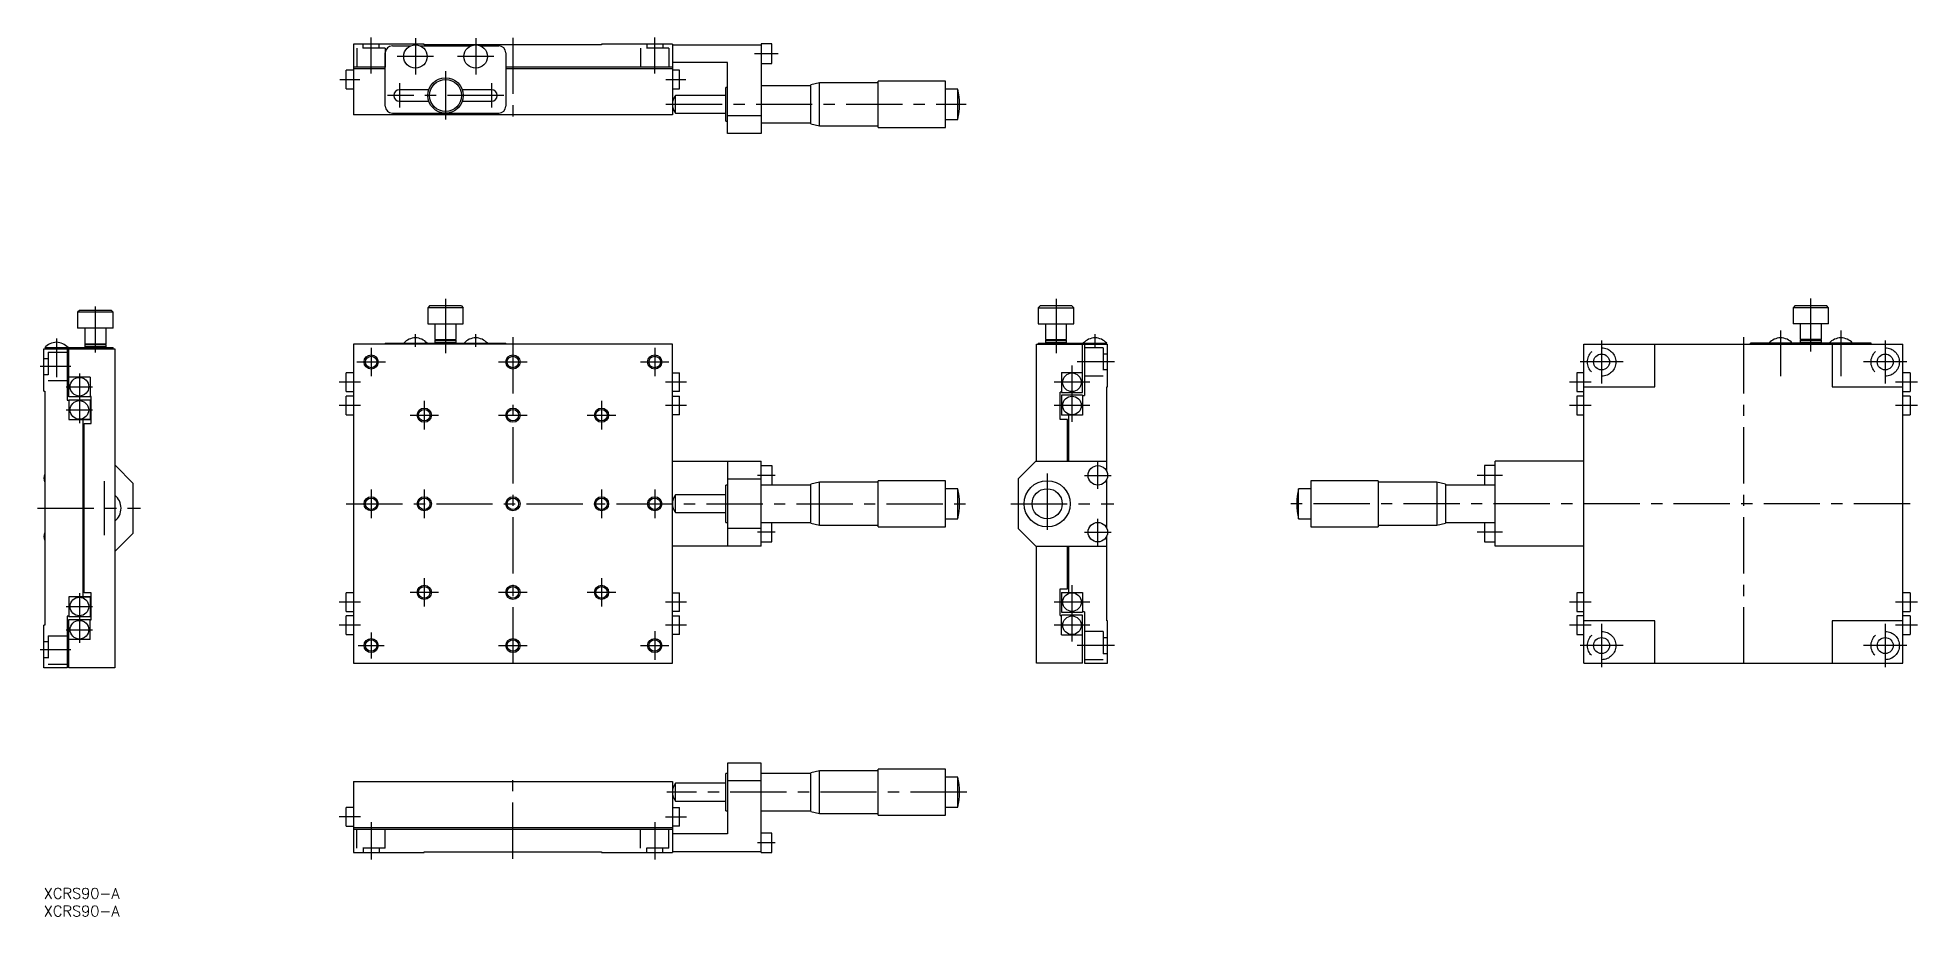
# Model space of a CAD drawing. Extents: x -2 to 529, y -8 to 240.
import ezdxf

# ---------------------------------------------------------------- set-up
doc = ezdxf.new("R2010")
doc.units = 0
doc.header["$LTSCALE"] = 0.5
doc.linetypes.add('CENTER', pattern=[50.8, 31.75, -6.35, 6.35, -6.35])
doc.linetypes.add('DASHED', pattern=[19.05, 12.7, -6.35])
for name, color, linetype in [('MSM_CENTER', 1, 'CENTER'), ('MSM_CONTINUOUS', 7, 'CONTINUOUS'), ('MSM_DASHED', 4, 'DASHED'), ('MSM_NARROW', 5, 'CONTINUOUS'), ('MSM_PART_NUMBER', 7, 'CONTINUOUS')]:
    doc.layers.add(name, color=color, linetype=linetype)
doc.styles.get("Standard").update_dxf_attribs({"font": 'txt.shx', "height": 3, "bigfont": 'bigfont.shx'})

# ---------------------------------------------------------------- blocks, each defined once
blk = doc.blocks.new('*U2')
at = {"layer": 'MSM_PART_NUMBER'}
blk.add_text('XCRS90-A', height=3, dxfattribs=at).set_placement((0, -3))
blk = doc.blocks.new('*U3')
at = {"layer": 'MSM_PART_NUMBER'}
blk.add_text('XCRS90-A', height=3, dxfattribs=at).set_placement((0, -8))

msp = doc.modelspace()

# ---------------------------------------------------------------- linework, layer by layer
at = {"layer": 'MSM_CENTER'}
for p, q in [((92.33, 229.78), (92.33, 239.93)), ((104.83, 239.73), (104.83, 229.48)), ((121.83, 239.73), (121.83, 229.48)), ((132.33, 239.9), (132.33, 216.1)), ((172.33, 229.78), (172.33, 239.93)), ((109.95, 234.6), (99.71, 234.6)), ((126.95, 234.6), (116.71, 234.6)), ((200.51, 235.4), (207.15, 235.4)), ((83.51, 228.1), (89.15, 228.1)), ((113.33, 230.43), (113.33, 216.78)), ((175.51, 228.1), (181.15, 228.1)), ((129.75, 223.6), (96.91, 223.6)), ((100.33, 227.03), (100.33, 220.18)), ((126.33, 227.03), (126.33, 220.18)), ((175.51, 221.1), (260.15, 221.1)), ((113.33, 166.21), (113.33, 150.91)), ((285.53, 166.21), (285.53, 150.91)), ((498.43, 151.33), (498.43, 166.3)), ((14.55, 151.07), (14.55, 164.05)), ((3.55, 155.05), (3.55, 144.11)), ((104.83, 152.71), (104.83, 156.22)), ((121.83, 152.71), (121.83, 156.22)), ((132.33, 155.41), (132.33, 61.41)), ((296.53, 152.71), (296.53, 156.22)), ((439.43, 154.5), (439.43, 142.33)), ((479.43, 155.41), (479.43, 61.41)), ((489.93, 157.3), (489.93, 144.37)), ((506.93, 157.3), (506.93, 144.37)), ((519.43, 154.5), (519.43, 142.33)), ((92.33, 152.44), (92.33, 144.39)), ((172.33, 152.44), (172.33, 144.39)), ((7.64, 147.16), (-1.04, 147.16)), ((10.05, 145.15), (10.05, 131.18)), ((88.3, 148.41), (96.35, 148.41)), ((128.3, 148.41), (136.35, 148.41)), ((168.3, 148.41), (176.35, 148.41)), ((290.03, 147.41), (290.03, 131.41)), ((302.03, 148.41), (291.53, 148.41)), ((445.51, 148.41), (433.34, 148.41)), ((525.51, 148.41), (513.34, 148.41)), ((6.34, 141.43), (13.76, 141.43)), ((89.33, 142.68), (83.33, 142.68)), ((181.33, 142.68), (175.33, 142.68)), ((295.03, 142.68), (285.03, 142.68)), ((436.51, 142.68), (430.34, 142.68)), ((528.51, 142.68), (522.34, 142.68)), ((6.34, 134.89), (13.76, 134.89)), ((89.33, 136.14), (83.33, 136.14)), ((103.3, 133.41), (111.35, 133.41)), ((107.33, 137.44), (107.33, 129.39)), ((128.3, 133.41), (136.35, 133.41)), ((153.3, 133.41), (161.35, 133.41)), ((157.33, 137.44), (157.33, 129.39)), ((181.33, 136.14), (175.33, 136.14)), ((295.03, 136.14), (285.03, 136.14)), ((436.51, 136.14), (430.34, 136.14)), ((528.51, 136.14), (522.34, 136.14)), ((283.03, 116.91), (283.03, 99.91)), ((297.33, 112.66), (297.33, 120.16)), ((17.05, 114.75), (17.05, 99.57)), ((92.33, 112.44), (92.33, 104.39)), ((107.33, 112.44), (107.33, 104.39)), ((157.33, 112.44), (157.33, 104.39)), ((172.33, 112.44), (172.33, 104.39)), ((206.33, 116.41), (201.33, 116.41)), ((293.58, 116.41), (301.08, 116.41)), ((411.51, 116.41), (404.34, 116.41)), ((-1.75, 107.16), (27.25, 107.16)), ((85.33, 108.41), (260.33, 108.41)), ((272.83, 108.41), (301.83, 108.41)), ((526.43, 108.41), (351.43, 108.41)), ((297.33, 96.66), (297.33, 104.16)), ((206.33, 100.41), (201.33, 100.41)), ((293.58, 100.41), (301.08, 100.41)), ((411.51, 100.41), (404.34, 100.41)), ((107.33, 87.44), (107.33, 79.39)), ((157.33, 87.44), (157.33, 79.39)), ((290.03, 85.41), (290.03, 69.41)), ((10.05, 83.15), (10.05, 69.18)), ((89.33, 80.68), (83.33, 80.68)), ((111.35, 83.41), (103.3, 83.41)), ((136.35, 83.41), (128.3, 83.41)), ((161.35, 83.41), (153.3, 83.41)), ((181.33, 80.68), (175.33, 80.68)), ((295.03, 80.68), (285.03, 80.68)), ((436.51, 80.68), (430.34, 80.68)), ((528.51, 80.68), (522.34, 80.68)), ((6.34, 79.43), (13.76, 79.43)), ((439.43, 74.5), (439.43, 62.33)), ((519.43, 74.5), (519.43, 62.33)), ((6.34, 72.89), (13.76, 72.89)), ((89.33, 74.14), (83.33, 74.14)), ((92.33, 72.06), (92.33, 64.76)), ((172.33, 72.44), (172.33, 64.39)), ((181.33, 74.14), (175.33, 74.14)), ((295.03, 74.14), (285.03, 74.14)), ((436.51, 74.14), (430.34, 74.14)), ((528.51, 74.14), (522.34, 74.14)), ((7.64, 67.16), (-1.04, 67.16)), ((88.68, 68.41), (95.98, 68.41)), ((128.3, 68.41), (136.35, 68.41)), ((168.3, 68.41), (176.35, 68.41)), ((302.03, 68.41), (291.53, 68.41)), ((445.51, 68.41), (433.34, 68.41)), ((525.51, 68.41), (513.34, 68.41)), ((132.33, 8.25), (132.33, 32.05)), ((260.33, 27.05), (175.73, 27.05)), ((89.33, 20.05), (83.33, 20.05)), ((92.33, 18.55), (92.33, 8.05)), ((172.33, 18.55), (172.33, 8.05)), ((175.33, 20.05), (181.33, 20.05)), ((206.33, 12.75), (201.33, 12.75))]:
    msp.add_line(p, q, dxfattribs=at)
at = {"layer": 'MSM_CONTINUOUS'}
for p, q in [((107.33, 238.1), (87.33, 238.1)), ((87.33, 238.1), (87.33, 218.1)), ((96.33, 220.6), (96.33, 235.6)), ((98.33, 237.6), (103.45, 237.6)), ((106.2, 237.6), (120.45, 237.6)), ((107.33, 237.9), (107.33, 238.1)), ((157.33, 237.9), (107.33, 237.9)), ((123.2, 237.6), (128.33, 237.6)), ((130.33, 235.6), (130.33, 220.6)), ((177.33, 238.1), (157.33, 238.1)), ((157.33, 238.1), (157.33, 237.9)), ((177.33, 238.1), (177.33, 218.1)), ((177.33, 237.9), (202.33, 237.9)), ((205.33, 238.15), (202.33, 238.15)), ((202.33, 238.15), (202.33, 212.9)), ((205.33, 232.65), (205.33, 238.15)), ((87.33, 230.73), (85.33, 230.73)), ((85.33, 225.48), (85.33, 230.73)), ((96.33, 231.6), (87.33, 231.6)), ((96.33, 231.1), (87.33, 231.1)), ((177.33, 231.6), (130.33, 231.6)), ((177.33, 231.1), (130.33, 231.1)), ((192.83, 232.9), (177.33, 232.9)), ((179.33, 230.73), (177.33, 230.73)), ((179.33, 225.48), (179.33, 230.73)), ((192.83, 212.9), (192.83, 232.9)), ((202.33, 232.65), (205.33, 232.65)), ((85.33, 225.48), (87.33, 225.48)), ((108.59, 225.2), (100.33, 225.2)), ((126.33, 225.2), (118.07, 225.2)), ((177.33, 225.48), (179.33, 225.48)), ((192.43, 223.6), (178.23, 223.6)), ((178.23, 218.6), (178.23, 223.6)), ((192.83, 225.85), (192.43, 225.85)), ((192.43, 216.35), (192.43, 225.85)), ((216.33, 226.35), (202.33, 226.35)), ((218.83, 227.15), (216.33, 226.6)), ((216.33, 215.6), (216.33, 226.6)), ((235.33, 227.15), (218.83, 227.15)), ((218.83, 215.05), (218.83, 227.15)), ((254.33, 227.6), (235.33, 227.6)), ((235.33, 214.6), (235.33, 227.6)), ((254.33, 214.6), (254.33, 227.6)), ((257.83, 225.35), (254.33, 225.35)), ((257.83, 216.85), (257.83, 225.35)), ((177.33, 218.1), (87.33, 218.1)), ((98.33, 218.6), (128.33, 218.6)), ((100.33, 222), (108.59, 222)), ((118.07, 222), (126.33, 222)), ((178.23, 218.6), (192.43, 218.6)), ((192.83, 217.9), (202.33, 217.9)), ((192.43, 216.35), (192.83, 216.35)), ((202.33, 212.9), (192.83, 212.9)), ((202.33, 215.85), (216.33, 215.85)), ((216.33, 215.6), (218.83, 215.05)), ((218.83, 215.05), (235.33, 215.05)), ((235.33, 214.6), (254.33, 214.6)), ((254.33, 216.85), (257.83, 216.85)), ((10.05, 162.96), (9.55, 162.46)), ((9.55, 162.46), (9.55, 157.96)), ((19.55, 162.46), (9.55, 162.46)), ((19.05, 162.96), (10.05, 162.96)), ((19.55, 162.46), (19.05, 162.96)), ((19.55, 157.96), (19.55, 162.46)), ((108.83, 164.21), (108.33, 163.71)), ((108.33, 163.71), (108.33, 159.21)), ((118.33, 163.71), (108.33, 163.71)), ((108.33, 159.21), (118.33, 159.21)), ((117.83, 164.21), (108.83, 164.21)), ((110.33, 159.21), (110.33, 154.71)), ((116.33, 154.71), (116.33, 159.21)), ((117.83, 164.21), (118.33, 163.71)), ((118.33, 159.21), (118.33, 163.71)), ((281.03, 164.21), (280.53, 163.71)), ((280.53, 163.71), (280.53, 159.21)), ((280.53, 163.71), (290.53, 163.71)), ((280.53, 159.21), (290.53, 159.21)), ((290.03, 164.21), (281.03, 164.21)), ((282.53, 159.21), (282.53, 154.71)), ((288.53, 154.71), (288.53, 159.21)), ((290.03, 164.21), (290.53, 163.71)), ((290.53, 159.21), (290.53, 163.71)), ((493.93, 164.21), (493.43, 163.71)), ((493.43, 163.71), (493.43, 159.21)), ((503.43, 163.71), (493.43, 163.71)), ((503.43, 159.21), (493.43, 159.21)), ((502.93, 164.21), (493.93, 164.21)), ((495.43, 159.21), (495.43, 154.71)), ((501.43, 154.71), (501.43, 159.21)), ((503.43, 163.71), (502.93, 164.21)), ((503.43, 159.21), (503.43, 163.71)), ((19.55, 157.96), (9.55, 157.96)), ((11.55, 157.96), (11.55, 153.46)), ((17.55, 153.46), (17.55, 157.96)), ((110.53, 154.71), (110.33, 154.51)), ((110.33, 154.71), (116.33, 154.71)), ((110.33, 154.51), (110.33, 153.91)), ((110.33, 154.51), (116.33, 154.51)), ((110.33, 153.91), (110.53, 153.71)), ((110.33, 153.91), (116.33, 153.91)), ((116.33, 154.51), (116.13, 154.71)), ((116.13, 153.71), (116.33, 153.91)), ((116.33, 153.91), (116.33, 154.51)), ((282.73, 154.71), (282.53, 154.51)), ((282.53, 154.71), (288.53, 154.71)), ((282.53, 154.51), (282.53, 153.91)), ((282.53, 154.51), (288.53, 154.51)), ((282.53, 153.91), (282.73, 153.71)), ((282.53, 153.91), (288.53, 153.91)), ((288.53, 154.51), (288.33, 154.71)), ((288.33, 153.71), (288.53, 153.91)), ((288.53, 153.91), (288.53, 154.51)), ((495.63, 154.71), (495.43, 154.51)), ((501.43, 154.71), (495.43, 154.71)), ((495.43, 154.51), (495.43, 153.91)), ((501.43, 154.51), (495.43, 154.51)), ((495.43, 153.91), (495.63, 153.71)), ((501.43, 153.91), (495.43, 153.91)), ((501.43, 154.51), (501.23, 154.71)), ((501.23, 153.71), (501.43, 153.91)), ((501.43, 153.91), (501.43, 154.51)), ((0.05, 140.16), (0.05, 152.16)), ((0.05, 152.16), (20.05, 152.16)), ((0.25, 152.46), (19.55, 152.46)), ((0.55, 152.16), (0.55, 152.46)), ((6.55, 152.16), (6.55, 137.66)), ((7.05, 138.56), (7.05, 152.16)), ((11.75, 153.46), (11.55, 153.26)), ((17.55, 153.46), (11.55, 153.46)), ((11.55, 153.26), (11.55, 152.66)), ((17.55, 153.26), (11.55, 153.26)), ((11.55, 152.66), (11.75, 152.46)), ((17.55, 152.66), (11.55, 152.66)), ((17.55, 153.26), (17.35, 153.46)), ((17.35, 152.46), (17.55, 152.66)), ((17.55, 152.66), (17.55, 153.26)), ((19.55, 152.16), (19.55, 152.46)), ((20.05, 152.16), (20.05, 62.16)), ((177.33, 153.41), (87.33, 153.41)), ((87.33, 153.41), (87.33, 63.41)), ((96.33, 153.71), (130.33, 153.71)), ((96.33, 153.71), (96.33, 153.41)), ((130.33, 153.41), (130.33, 153.71)), ((177.33, 63.41), (177.33, 153.41)), ((280.03, 120.41), (280.03, 153.41)), ((280.03, 153.41), (300.03, 153.41)), ((280.53, 153.71), (299.83, 153.71)), ((280.53, 153.71), (280.53, 153.41)), ((293.03, 139.81), (293.03, 153.41)), ((293.53, 153.41), (293.53, 138.91)), ((299.53, 153.41), (299.53, 153.71)), ((300.03, 141.41), (300.03, 153.41)), ((434.43, 153.41), (524.43, 153.41)), ((434.43, 63.41), (434.43, 153.41)), ((454.43, 141.41), (454.43, 153.41)), ((481.43, 153.41), (481.43, 153.71)), ((515.43, 153.71), (481.43, 153.71)), ((504.43, 153.41), (504.43, 141.41)), ((515.43, 153.41), (515.43, 153.71)), ((524.43, 63.41), (524.43, 153.41)), ((13.05, 144.16), (7.05, 144.16)), ((13.05, 144.16), (13.05, 138.56)), ((87.33, 145.31), (85.33, 145.31)), ((85.33, 140.06), (85.33, 145.31)), ((177.33, 145.31), (179.33, 145.31)), ((179.33, 140.06), (179.33, 145.31)), ((287.03, 145.41), (293.03, 145.41)), ((287.03, 145.41), (287.03, 139.81)), ((434.43, 145.31), (432.43, 145.31)), ((432.43, 145.31), (432.43, 140.06)), ((526.43, 145.31), (524.43, 145.31)), ((526.43, 145.31), (526.43, 140.06)), ((0.05, 140.16), (0.25, 140.16)), ((0.25, 140.16), (0.25, 74.16)), ((13.05, 138.56), (7.05, 138.56)), ((13.35, 138.66), (13.05, 138.66)), ((13.35, 131.06), (13.35, 138.66)), ((85.33, 140.06), (87.33, 140.06)), ((87.33, 138.77), (85.33, 138.77)), ((85.33, 133.52), (85.33, 138.77)), ((179.33, 140.06), (177.33, 140.06)), ((177.33, 138.77), (179.33, 138.77)), ((179.33, 133.52), (179.33, 138.77)), ((287.03, 139.91), (286.73, 139.91)), ((286.73, 132.21), (286.73, 139.91)), ((287.03, 139.81), (293.03, 139.81)), ((287.03, 139.01), (287.03, 133.41)), ((293.03, 139.01), (287.03, 139.01)), ((293.03, 139.01), (293.03, 133.41)), ((293.03, 138.91), (293.53, 138.91)), ((299.83, 141.41), (300.03, 141.41)), ((299.83, 117.56), (299.83, 141.41)), ((432.43, 140.06), (434.43, 140.06)), ((434.43, 138.77), (432.43, 138.77)), ((432.43, 138.77), (432.43, 133.52)), ((434.43, 141.41), (454.43, 141.41)), ((504.43, 141.41), (524.43, 141.41)), ((524.43, 140.06), (526.43, 140.06)), ((526.43, 138.77), (524.43, 138.77)), ((526.43, 138.77), (526.43, 133.52)), ((6.55, 137.66), (7.05, 137.66)), ((7.05, 137.76), (13.05, 137.76)), ((7.05, 137.76), (7.05, 132.16)), ((13.05, 137.76), (13.05, 132.16)), ((85.33, 133.52), (87.33, 133.52)), ((179.33, 133.52), (177.33, 133.52)), ((293.03, 133.41), (287.03, 133.41)), ((289.03, 133.41), (289.03, 120.41)), ((432.43, 133.52), (434.43, 133.52)), ((524.43, 133.52), (526.43, 133.52)), ((7.05, 132.16), (13.05, 132.16)), ((13.05, 132.16), (11.05, 132.16)), ((11.05, 132.16), (11.05, 82.16)), ((11.35, 131.06), (13.35, 131.06)), ((11.35, 83.26), (11.35, 131.06)), ((288.73, 132.21), (286.73, 132.21)), ((288.73, 120.41), (288.73, 132.21)), ((11.35, 119.16), (11.05, 119.16)), ((20.25, 119.16), (20.05, 119.16)), ((25.25, 114.16), (20.25, 119.16)), ((177.33, 120.41), (202.33, 120.41)), ((192.83, 120.41), (192.83, 96.41)), ((202.33, 96.41), (202.33, 120.41)), ((202.33, 119.16), (205.33, 119.16)), ((205.33, 119.16), (205.33, 113.66)), ((279.83, 120.41), (274.83, 115.41)), ((279.83, 120.41), (299.83, 120.41)), ((409.43, 119.16), (406.43, 119.16)), ((406.43, 119.16), (406.43, 113.66)), ((409.43, 96.41), (409.43, 120.41)), ((434.43, 120.41), (409.43, 120.41)), ((25.25, 100.16), (25.25, 114.16)), ((192.83, 113.66), (192.43, 113.66)), ((192.43, 103.16), (192.43, 113.66)), ((192.83, 115.41), (202.33, 115.41)), ((216.33, 113.66), (202.33, 113.66)), ((218.83, 114.46), (216.33, 113.91)), ((216.33, 102.91), (216.33, 113.91)), ((235.33, 114.46), (218.83, 114.46)), ((218.83, 102.36), (218.83, 114.46)), ((254.33, 114.91), (235.33, 114.91)), ((235.33, 101.91), (235.33, 114.91)), ((254.33, 101.91), (254.33, 114.91)), ((257.83, 112.66), (254.33, 112.66)), ((257.83, 104.16), (257.83, 112.66)), ((274.83, 115.41), (274.83, 101.41)), ((299.83, 101.56), (299.83, 115.27)), ((357.43, 112.66), (353.93, 112.66)), ((353.93, 104.16), (353.93, 112.66)), ((376.43, 114.91), (357.43, 114.91)), ((357.43, 114.91), (357.43, 101.91)), ((376.43, 114.91), (376.43, 101.91)), ((392.93, 114.46), (376.43, 114.46)), ((395.43, 113.91), (392.93, 114.46)), ((392.93, 114.46), (392.93, 102.36)), ((395.43, 113.91), (395.43, 102.91)), ((409.43, 113.66), (395.43, 113.66)), ((192.43, 110.91), (178.23, 110.91)), ((178.23, 105.91), (178.23, 110.91)), ((178.23, 105.91), (192.43, 105.91)), ((192.43, 103.16), (192.83, 103.16)), ((202.33, 101.41), (192.83, 101.41)), ((202.33, 103.16), (216.33, 103.16)), ((205.33, 97.66), (205.33, 103.16)), ((216.33, 102.91), (218.83, 102.36)), ((218.83, 102.36), (235.33, 102.36)), ((235.33, 101.91), (254.33, 101.91)), ((254.33, 104.16), (257.83, 104.16)), ((279.83, 96.41), (274.83, 101.41)), ((353.93, 104.16), (357.43, 104.16)), ((357.43, 101.91), (376.43, 101.91)), ((376.43, 102.36), (392.93, 102.36)), ((392.93, 102.36), (395.43, 102.91)), ((395.43, 103.16), (409.43, 103.16)), ((406.43, 103.16), (406.43, 97.66)), ((20.25, 95.16), (25.25, 100.16)), ((202.33, 96.41), (177.33, 96.41)), ((202.33, 97.66), (205.33, 97.66)), ((279.83, 96.41), (299.83, 96.41)), ((280.03, 63.41), (280.03, 96.41)), ((288.73, 84.41), (288.73, 96.41)), ((289.03, 96.41), (289.03, 83.41)), ((299.83, 75.41), (299.83, 99.27)), ((406.43, 97.66), (409.43, 97.66)), ((434.43, 96.41), (409.43, 96.41)), ((11.35, 95.16), (11.05, 95.16)), ((20.25, 95.16), (20.05, 95.16)), ((13.05, 82.16), (7.05, 82.16)), ((7.05, 82.16), (7.05, 76.56)), ((11.05, 82.16), (13.05, 82.16)), ((13.35, 83.26), (11.35, 83.26)), ((13.05, 82.16), (13.05, 76.56)), ((13.35, 75.66), (13.35, 83.26)), ((87.33, 83.31), (85.33, 83.31)), ((85.33, 78.06), (85.33, 83.31)), ((177.33, 83.31), (179.33, 83.31)), ((179.33, 78.06), (179.33, 83.31)), ((286.73, 84.41), (288.73, 84.41)), ((286.73, 76.91), (286.73, 84.41)), ((287.03, 83.41), (293.03, 83.41)), ((287.03, 83.41), (287.03, 77.81)), ((293.03, 83.41), (293.03, 77.81)), ((434.43, 83.31), (432.43, 83.31)), ((432.43, 83.31), (432.43, 78.06)), ((526.43, 83.31), (524.43, 83.31)), ((526.43, 83.31), (526.43, 78.06)), ((7.05, 76.66), (6.55, 76.66)), ((6.55, 76.66), (6.55, 62.16)), ((13.05, 76.56), (7.05, 76.56)), ((7.05, 75.76), (13.05, 75.76)), ((7.05, 62.16), (7.05, 75.76)), ((13.05, 70.16), (13.05, 75.76)), ((13.05, 75.66), (13.35, 75.66)), ((85.33, 78.06), (87.33, 78.06)), ((87.33, 76.77), (85.33, 76.77)), ((85.33, 71.52), (85.33, 76.77)), ((179.33, 78.06), (177.33, 78.06)), ((177.33, 76.77), (179.33, 76.77)), ((179.33, 71.52), (179.33, 76.77)), ((286.73, 76.91), (287.03, 76.91)), ((287.03, 77.81), (293.03, 77.81)), ((287.03, 71.41), (287.03, 77.01)), ((293.03, 77.01), (287.03, 77.01)), ((293.53, 77.91), (293.03, 77.91)), ((293.03, 63.41), (293.03, 77.01)), ((293.53, 77.91), (293.53, 63.41)), ((300.03, 75.41), (299.83, 75.41)), ((300.03, 63.41), (300.03, 75.41)), ((432.43, 78.06), (434.43, 78.06)), ((434.43, 76.77), (432.43, 76.77)), ((432.43, 76.77), (432.43, 71.52)), ((454.43, 75.41), (434.43, 75.41)), ((454.43, 63.41), (454.43, 75.41)), ((524.43, 75.41), (504.43, 75.41)), ((504.43, 75.41), (504.43, 63.41)), ((524.43, 78.06), (526.43, 78.06)), ((526.43, 76.77), (524.43, 76.77)), ((526.43, 76.77), (526.43, 71.52)), ((0.05, 62.16), (0.05, 74.16)), ((0.25, 74.16), (0.05, 74.16)), ((13.05, 70.16), (7.05, 70.16)), ((85.33, 71.52), (87.33, 71.52)), ((179.33, 71.52), (177.33, 71.52)), ((287.03, 71.41), (293.03, 71.41)), ((432.43, 71.52), (434.43, 71.52)), ((524.43, 71.52), (526.43, 71.52)), ((6.55, 62.16), (0.05, 62.16)), ((20.05, 62.16), (7.05, 62.16)), ((87.33, 63.41), (177.33, 63.41)), ((293.03, 63.41), (280.03, 63.41)), ((293.53, 63.41), (300.03, 63.41)), ((434.43, 63.41), (524.43, 63.41)), ((192.83, 32.3), (192.43, 32.3)), ((192.43, 21.8), (192.43, 32.3)), ((202.33, 35.25), (192.83, 35.25)), ((192.83, 35.25), (192.83, 15.25)), ((202.33, 10), (202.33, 35.25)), ((216.33, 32.3), (202.33, 32.3)), ((218.83, 33.1), (216.33, 32.55)), ((216.33, 21.55), (216.33, 32.55)), ((235.33, 33.1), (218.83, 33.1)), ((218.83, 21), (218.83, 33.1)), ((254.33, 33.55), (235.33, 33.55)), ((235.33, 20.55), (235.33, 33.55)), ((254.33, 20.55), (254.33, 33.55)), ((87.33, 30.05), (177.33, 30.05)), ((87.33, 30.05), (87.33, 10.05)), ((177.33, 30.05), (177.33, 10.05)), ((192.43, 29.55), (178.23, 29.55)), ((178.23, 24.55), (178.23, 29.55)), ((202.33, 30.25), (192.83, 30.25)), ((257.83, 31.3), (254.33, 31.3)), ((257.83, 22.8), (257.83, 31.3)), ((87.33, 22.68), (85.33, 22.68)), ((85.33, 17.43), (85.33, 22.68)), ((177.33, 22.68), (179.33, 22.68)), ((178.23, 24.55), (192.43, 24.55)), ((179.33, 17.43), (179.33, 22.68)), ((192.43, 21.8), (192.83, 21.8)), ((202.33, 21.8), (216.33, 21.8)), ((216.33, 21.55), (218.83, 21)), ((254.33, 22.8), (257.83, 22.8)), ((85.33, 17.43), (87.33, 17.43)), ((87.33, 17.05), (177.33, 17.05)), ((177.33, 16.55), (87.33, 16.55)), ((179.33, 17.43), (177.33, 17.43)), ((218.83, 21), (235.33, 21)), ((235.33, 20.55), (254.33, 20.55)), ((192.83, 15.25), (177.33, 15.25)), ((205.33, 15.5), (202.33, 15.5)), ((205.33, 10), (205.33, 15.5)), ((87.33, 10.05), (107.33, 10.05)), ((107.33, 10.05), (107.33, 10.25)), ((107.33, 10.25), (157.33, 10.25)), ((157.33, 10.25), (157.33, 10.05)), ((157.33, 10.05), (177.33, 10.05)), ((202.33, 10.25), (177.33, 10.25)), ((202.33, 10), (205.33, 10))]:
    msp.add_line(p, q, dxfattribs=at)
for centre, radius in [((104.83, 234.6), 3.3), ((121.83, 234.6), 3.3), ((113.33, 223.6), 5), ((113.33, 223.6), 4.5), ((92.33, 148.41), 1.62), ((132.33, 148.41), 1.62), ((172.33, 148.41), 1.62), ((439.43, 148.41), 2.25), ((519.43, 148.41), 2.25), ((10.05, 141.43), 2.63), ((290.03, 142.68), 2.63), ((290.03, 136.14), 2.62), ((10.05, 134.89), 2.62), ((107.33, 133.41), 1.62), ((132.33, 133.41), 1.62), ((157.33, 133.41), 1.62), ((297.33, 116.41), 2.75), ((283.03, 108.41), 6.5), ((283.03, 108.41), 4.25), ((92.33, 108.41), 1.62), ((107.33, 108.41), 1.62), ((132.33, 108.41), 1.62), ((157.33, 108.41), 1.62), ((172.33, 108.41), 1.62), ((297.33, 100.41), 2.75), ((107.33, 83.41), 1.62), ((132.33, 83.41), 1.62), ((157.33, 83.41), 1.62), ((10.05, 79.43), 2.62), ((290.03, 80.68), 2.62), ((10.05, 72.89), 2.63), ((290.03, 74.14), 2.62), ((92.33, 68.41), 1.62), ((132.33, 68.41), 1.62), ((172.33, 68.41), 1.62), ((439.43, 68.41), 2.25), ((519.43, 68.41), 2.25)]:
    msp.add_circle(centre, radius, dxfattribs=at)
for centre, radius, start, end in [((98.33, 235.6), 2, 90, 180), ((128.33, 235.6), 2, 0, 90), ((100.33, 223.6), 1.6, 90, 270), ((126.33, 223.6), 1.6, 270, 90), ((181.25, 221.1), 3.92, 140.4022, 219.5978), ((240.02, 221.1), 18.31, 346.5803, 13.4197), ((98.33, 220.6), 2, 180, 270), ((128.33, 220.6), 2, 270, 0), ((3.55, 149.58), 4.38, 41.1121, 138.8879), ((104.83, 150.84), 4.37, 41.0348, 138.9652), ((121.83, 150.84), 4.37, 41.0348, 138.9652), ((296.53, 150.84), 4.37, 41.0348, 138.9652), ((489.93, 150.83), 4.38, 41.1121, 138.8879), ((506.93, 150.83), 4.38, 41.1121, 138.8879), ((2.75, 115.66), 2.75, 155.38, 204.62), ((240.02, 108.41), 18.31, 346.5803, 13.4197), ((371.74, 108.41), 18.31, 166.5803, 193.4197), ((17.05, 107.16), 4.75, 309.1667, 50.8333), ((181.25, 108.41), 3.92, 140.4022, 219.5978), ((2.75, 99.16), 2.75, 155.38, 204.62), ((181.25, 27.05), 3.92, 140.4022, 219.5978), ((240.02, 27.05), 18.31, 346.5803, 13.4197)]:
    msp.add_arc(centre, radius, start, end, dxfattribs=at)
at = {"layer": 'MSM_DASHED'}
for p, q in [((88.33, 236.9), (88.33, 231.6)), ((96.33, 236.9), (88.33, 236.9)), ((90.08, 236.9), (90.08, 238.1)), ((94.58, 236.9), (94.58, 238.1)), ((96.33, 236.9), (96.33, 231.6)), ((168.33, 236.9), (168.33, 231.6)), ((176.33, 236.9), (168.33, 236.9)), ((170.08, 238.1), (170.08, 236.9)), ((174.58, 238.1), (174.58, 236.9)), ((176.33, 236.9), (176.33, 231.6)), ((0.05, 149.41), (1.25, 149.41)), ((1.25, 151.16), (6.55, 151.16)), ((1.25, 151.16), (1.25, 143.16)), ((298.83, 152.41), (293.53, 152.41)), ((298.83, 152.41), (298.83, 144.41)), ((300.03, 150.66), (298.83, 150.66)), ((0.05, 144.91), (1.25, 144.91)), ((298.83, 144.41), (293.53, 144.41)), ((300.03, 146.16), (298.83, 146.16)), ((1.25, 143.16), (6.55, 143.16)), ((1.25, 69.45), (0.05, 69.45)), ((1.25, 71.2), (6.55, 71.2)), ((1.25, 71.2), (1.25, 63.2)), ((298.83, 72.41), (293.53, 72.41)), ((298.83, 72.41), (298.83, 64.41)), ((298.83, 70.66), (300.03, 70.66)), ((1.25, 64.95), (0.05, 64.95)), ((298.83, 64.41), (293.53, 64.41)), ((298.83, 66.16), (300.03, 66.16)), ((1.25, 63.2), (6.55, 63.2)), ((88.33, 11.25), (88.33, 16.55)), ((96.33, 11.25), (96.33, 16.55)), ((168.33, 11.25), (168.33, 16.55)), ((176.33, 11.25), (176.33, 16.55)), ((96.33, 11.25), (88.33, 11.25)), ((90.08, 11.25), (90.08, 10.05)), ((94.58, 11.25), (94.58, 10.05)), ((176.33, 11.25), (168.33, 11.25)), ((170.08, 10.05), (170.08, 11.25)), ((174.58, 10.05), (174.58, 11.25))]:
    msp.add_line(p, q, dxfattribs=at)
for centre in [(439.43, 148.41), (519.43, 148.41), (439.43, 68.41), (519.43, 68.41)]:
    msp.add_circle(centre, 4, dxfattribs=at)
at = {"layer": 'MSM_NARROW'}
for centre in [(92.33, 148.41), (132.33, 148.41), (172.33, 148.41), (107.33, 133.41), (132.33, 133.41), (157.33, 133.41), (92.33, 108.41), (107.33, 108.41), (132.33, 108.41), (157.33, 108.41), (172.33, 108.41), (107.33, 83.41), (132.33, 83.41), (157.33, 83.41), (92.33, 68.41), (132.33, 68.41), (172.33, 68.41)]:
    msp.add_circle(centre, 2, dxfattribs=at)

# ---------------------------------------------------------------- block references
at = {"layer": 'MSM_CONTINUOUS'}
for name in ['*U2', '*U3']:
    msp.add_blockref(name, (0, 0), dxfattribs=at)

doc.saveas('drawing.dxf')
